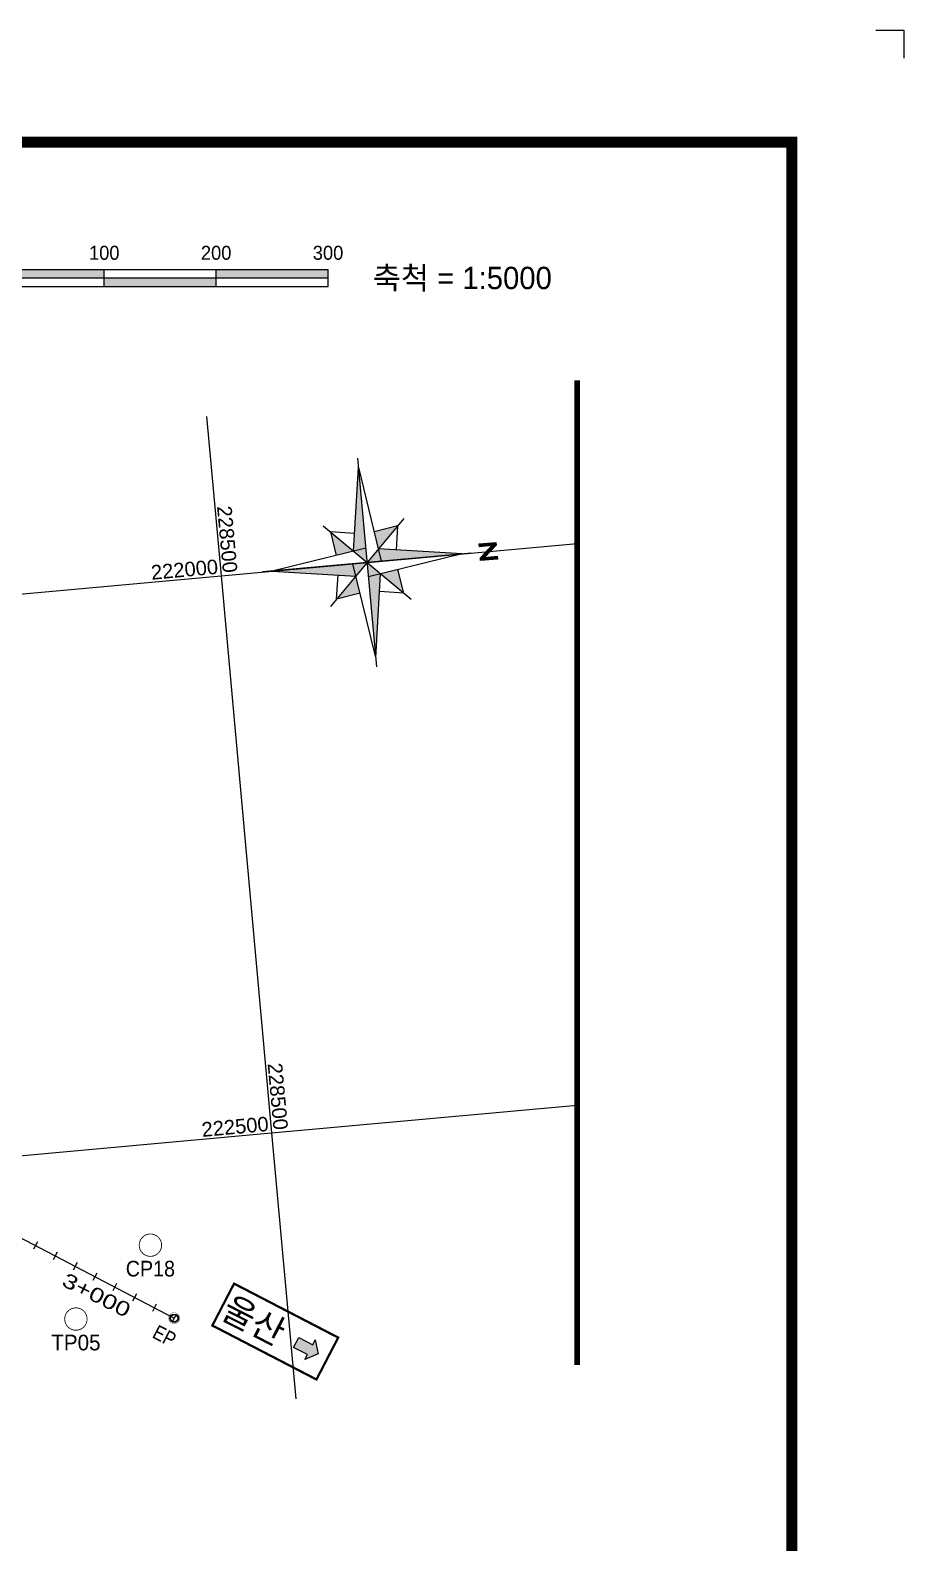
# Model space of a CAD drawing. Extents: x 224102 to 224943, y 224653 to 225247.
# Drawn here: x 224786.4 to 224942.5, y 224976.2 to 225246.6 of the extents above; entities that cross this region are included whole.
import ezdxf
from ezdxf.enums import TextEntityAlignment as Align

# ---------------------------------------------------------------- set-up
doc = ezdxf.new("R2010")
doc.units = 0
doc.header["$LTSCALE"] = 10
doc.header["$MEASUREMENT"] = 0
doc.layers.get('0').update_dxf_attribs({"linetype": 'CONTINUOUS'})
for name, color, linetype in [('CA-ALGN-CNTL', 2, 'CONTINUOUS'), ('CA-ALGN-IPSM', 2, 'CONTINUOUS'), ('CA-ALGN-STSM', 2, 'CONTINUOUS'), ('CA-ALGN-TEXT', 3, 'CONTINUOUS'), ('CA-TEXT', 3, 'CONTINUOUS'), ('CA-XXXX', 2, 'CONTINUOUS'), ('CV-AZMU', 3, 'CONTINUOUS'), ('CV-GRID-BORD', 4, 'CONTINUOUS'), ('CV-GRID-LINE', 1, 'CONTINUOUS'), ('CV-GRID-TEXT', 4, 'CONTINUOUS'), ('CV-SURV-SYMB', 3, 'CONTINUOUS'), ('CV-SURV-TEXT', 3, 'CONTINUOUS'), ('CX-BORD', 3, 'CONTINUOUS'), ('CX-BORD-LIN1', 4, 'CONTINUOUS'), ('CX-BORD-LIN2', 3, 'CONTINUOUS'), ('CX-BORD-TEX2', 7, 'CONTINUOUS'), ('CX-BORD-TEX3', 6, 'CONTINUOUS'), ('CX-MISC', 2, 'CONTINUOUS'), ('CX-SCAL-LINE', 3, 'CONTINUOUS'), ('CX-SCAL-TEXT', 4, 'CONTINUOUS'), ('CX-SCALE', 7, 'CONTINUOUS'), ('CZ-SYMB', 2, 'CONTINUOUS')]:
    doc.layers.add(name, color=color, linetype=linetype)
doc.styles.add('GTXT', font='Dotum.ttf')
doc.styles.add('SCALETEXT', font='Dotum.ttf')
doc.styles.get("Standard").update_dxf_attribs({"font": 'Dotum.ttf'})
doc.styles.add('TB_TEXT', font='Dotum.ttf')
doc.styles.add('TB_WBTXT', font='Dotum.ttf')
doc.styles.add('TB_WMTXT', font='Dotum.ttf')

# ---------------------------------------------------------------- blocks, each defined once
blk = doc.blocks.new('CAIPMRK')
at = {"const_width": 0.1}
blk.add_lwpolyline([(-2, 0, -0.9999999999999999), (2, 0, -1)], format="xyb", close=True, dxfattribs=at)
blk.add_circle((0, 0), 1.5)
blk = doc.blocks.new('CASTAMM')
blk.add_line((0, -1.5), (0, 1.5))
blk.add_circle((0, 0), 1.3)
at = {"style": 'GTXT', "flags": 1}
for tag, p in [('XSEC_DAT', (0, -6.854719476030255)), ('STA_DST', (0, -3.624746947281125))]:
    blk.add_attdef(tag, text='', height=2.5, dxfattribs=at).set_placement(p, align=Align.MIDDLE)
blk = doc.blocks.new('CASTAMS')
blk.add_line((0, -1.5), (0, 1.5))
at = {"style": 'GTXT', "flags": 1}
for tag, p in [('XSEC_DAT', (0, -6.854719476030255)), ('STA_DST', (0, -3.624746947281125))]:
    blk.add_attdef(tag, text='', height=2.5, dxfattribs=at).set_placement(p, align=Align.MIDDLE)
blk = doc.blocks.new('CZDIRA1')
blk.add_hatch(color=256).paths.add_polyline_path([(0, 2), (0, -1.999999999999992), (9.333333333333256, -1.999999999999992), (9.333333333333256, -3.999999999999991), (14.66666666666663, 0), (9.333333333333256, 4), (9.333333333333256, 2)])
blk.add_lwpolyline([(9.333333333333256, 4), (14.66666666666663, 0), (9.333333333333256, -3.999999999999991), (9.333333333333256, -1.999999999999992), (0, -1.999999999999992), (0, 2), (9.333333333333256, 2)], close=True)
blk = doc.blocks.new('CVSVCPM')
at = {"const_width": 0.15}
blk.add_lwpolyline([(0, 2, -1), (0, -2, -1), (0, 2)], format="xyb", dxfattribs=at)
at = {"style": 'GTXT', "flags": 1}
blk.add_attdef('NO', text='', height=2.5, dxfattribs=at).set_placement((0, 4.760439115567124), align=Align.MIDDLE)
blk = doc.blocks.new('CXBEAR2')
blk.add_hatch(color=256).paths.add_polyline_path([(23.24999999999977, -1.500000083826535), (20.25000000000023, -1.500000083826535), (20.25000000000023, -1.000000083826535), (22.49370196689847, 0.999999916173465), (20.25000000000023, 0.999999916173465), (20.25000000000023, 1.499999916173465), (23.24999999999977, 1.499999916173465), (23.24999999999977, 1.004327123469011), (21.00551197528398, -1.000000083826535), (23.25000000000023, -1.000000083826535)])
for p, q in [((-2.223320131375431, 2.223320103433252), (0, 17.04545457339668)), ((0, 18.74999991617346), (0, -18.75000008382654)), ((0, 17.04545457339668), (2.556818209760422, -8.382653504668269e-08)), ((-7.231773870121742, 7.231773898063921), (7.231773926006326, -7.231773953948505)), ((7.231773926006326, 7.231773898063921), (-7.231773870121742, -7.231773953948505)), ((-1.751682702633389, 5.367569665636438), (-6.026478178531079, 6.026478178531306)), ((-6.026478178531079, 6.026478178531306), (-5.36756963769426, 1.751682730575567)), ((6.026478262357841, 6.026478178531306), (1.751682758517745, 5.367569665636438)), ((6.026478262357841, 6.026478178531306), (5.367569721520795, 1.751682730575567)), ((0, 2.556818153876065), (-17.04545448957037, -8.382653504668269e-08)), ((17.04545454545473, -8.382653504668269e-08), (2.223320159317609, 2.223320103433252)), ((23.24515430169299, 0.999999916173465), (23.24999999999977, 0.999999916173465)), ((18.75, -8.382653504668269e-08), (-18.75, -8.382653504668269e-08)), ((-17.04545448957037, -8.382653504668269e-08), (-2.223320131375431, -2.223320215201966)), ((-6.026478178531079, -6.026478290299792), (-5.36756963769426, -1.751682730575567)), ((0, -17.04545457339691), (-2.556818153876065, -8.382653504668269e-08)), ((17.04545454545473, -8.382653504668269e-08), (0, -2.556818153875838)), ((0, -17.04545457339691), (2.223320159317609, -2.223320215201966)), ((6.026478262357841, -6.026478290299792), (5.367569721520795, -1.751682730575567)), ((-1.751682702633389, -5.367569665636438), (-6.026478178531079, -6.026478290299792)), ((6.026478262357841, -6.026478290299792), (1.751682758517745, -5.367569665636438))]:
    blk.add_line(p, q)
blk.add_lwpolyline([(23.24999999999977, -1.500000083826535), (20.25, -1.500000083826535), (20.25, -1.000000083826535), (22.49370196689847, 0.999999916173465), (20.25000000000023, 0.999999916173465), (20.25, 1.499999916173465), (23.24999999999977, 1.499999916173465), (23.24999999999977, 1.004327123469238), (21.00551197528398, -1.000000083826535), (23.25, -1.000000083826535)], close=True)
for points in [[(0, 17.04545457339668), (-2.223320131375431, 2.223320103433252), (0, -8.382653504668269e-08)], [(-6.026478178531079, 6.026478178531306), (-5.36756963769426, 1.751682730575567), (-2.223320131375431, 2.223320103433252)], [(6.026478262357841, 6.026478178531306), (1.751682758517745, 5.367569665636438), (2.223320159317609, 2.223320103433252)], [(17.04545454545473, -8.382653504668269e-08), (2.223320159317609, 2.223320103433252), (0, -8.382653504668269e-08)], [(0, -8.382653504668269e-08), (-17.04545448957037, -8.382653504668269e-08), (-2.223320131375431, -2.223320215201966)], [(-2.223320131375431, -2.223320215201966), (-1.751682702633389, -5.367569665636438), (-6.026478178531079, -6.026478290299792)], [(0, -8.382653504668269e-08), (2.223320159317609, -2.223320215201966), (0, -17.04545457339691)], [(5.367569721520795, -1.751682730575567), (6.026478262357841, -6.026478290299792), (2.223320159317609, -2.223320215201966)]]:
    blk.add_solid(points)
blk = doc.blocks.new('CXGSCHS-5000')
at = {"layer": 'CX-SCAL-LINE'}
h = blk.add_hatch(color=256, dxfattribs=at)
h.paths.add_polyline_path([(0, 1.5), (0, 0), (20, 0), (20, 1.5)])
h.paths.add_polyline_path([(20, 0), (20, -1.5), (40, -1.5), (40, 0)])
h.paths.add_polyline_path([(60, 0), (60, 1.5), (40, 1.5), (40, 0)])
for p, q in [((0, 1.5), (60, 1.5)), ((0, -1.5), (0, 1.5)), ((0, 0), (60, 0)), ((20, -1.5), (20, 1.5)), ((40, -1.5), (40, 1.5)), ((60, -1.5), (60, 1.5)), ((0, -1.5), (60, -1.5))]:
    blk.add_line(p, q, dxfattribs=at)
at = {"layer": 'CX-SCAL-LINE', "style": 'SCALETEXT'}
for s, p in [('0', (5.684341886080801e-14, 2.5)), ('100', (20.00000000000006, 2.5)), ('200', (40.00000000000006, 2.5)), ('300', (60.00000000000006, 2.5))]:
    blk.add_text(s, height=2.5, dxfattribs=at).set_placement(p, align=Align.BOTTOM_CENTER)
at = {"layer": 'CX-SCAL-TEXT', "style": 'SCALETEXT'}
blk.add_text('축척 = 1:5000', height=4, dxfattribs=at).set_placement((68, 0), align=Align.MIDDLE_LEFT)
blk = doc.blocks.new('CXBLKA1-KHCA1')
at = {"layer": 'CX-BORD-LIN1', "const_width": 2}
blk.add_lwpolyline([(796, -2.273736754432321e-12), (0, 0), (0, 553.9999999999995), (795.9999999999995, 553.9999999999995)], close=True, dxfattribs=at)
at = {"layer": 'CX-MISC'}
blk.add_line((811.002000019992, 573.9999999999998), (816, 573.9999999999998), dxfattribs=at)
blk.add_lwpolyline([(811.002000019992, 573.9999999999998), (816, 573.9999999999998), (816, 569.0020000199918)], dxfattribs=at)
at = {"layer": 'CX-BORD-LIN1', "style": 'TB_TEXT'}
for tag, height, p in [('TR_RNUM4', 3, (285.105116618196, 26.63656332936284)), ('TR_RDAT4', 3.5, (317.5, 26.99999999999994)), ('TR_DGN4', 3.5, (459.1184542177598, 26.99999999999993)), ('TR_CHK4', 3.5, (499.1184542177598, 26.99999999999993)), ('TR_APP4', 3.5, (539.1184542177598, 27.00000000000016)), ('TR_RNUM3', 3, (285.105116618196, 20.63656332936395)), ('TR_RDAT3', 3.5, (317.5, 21.00000000000105)), ('TR_DGN3', 3.5, (459.1184542177598, 21.00000000000104)), ('TR_CHK3', 3.5, (499.1184542177598, 21.00000000000104)), ('TR_APP3', 3.5, (539.1184542177598, 21.00000000000126)), ('TR_RDAT2', 3.5, (317.5, 15.00000000000105)), ('TR_DGN2', 3.5, (459.1184542177598, 15.00000000000104)), ('TR_CHK2', 3.5, (499.1184542177598, 15.00000000000104)), ('TR_APP2', 3.5, (539.1184542177598, 15.00000000000126)), ('TR_RNUM2', 3, (285.105116618196, 14.63656332936395)), ('TR_RNUM1', 3, (285.105116618196, 8.636563329362843)), ('TR_RDAT1', 3.5, (317.5, 8.999999999999943)), ('TR_DGN1', 3.5, (459.1184542177598, 8.999999999999929)), ('TR_CHK1', 3.5, (499.1184542177598, 8.999999999999929)), ('TR_APP1', 3.5, (539.1184542177598, 9.000000000000156))]:
    blk.add_attdef(tag, text='', height=height, dxfattribs=at).set_placement(p, align=Align.MIDDLE_CENTER)
for tag, p in [('TR_RCON4', (342.3033138082337, 26.99999999999994)), ('TR_RCON3', (342.3033138082337, 21.00000000000105)), ('TR_RCON2', (342.3033138082337, 15.00000000000105)), ('TR_RCON1', (342.3033138082337, 8.999999999999943))]:
    blk.add_attdef(tag, text='', height=3.5, dxfattribs=at).set_placement(p, align=Align.MIDDLE_LEFT)
at = {"layer": 'CX-BORD-LIN2', "style": 'TB_TEXT'}
blk.add_attdef('TD_VERSION', text='', height=3, rotation=90, dxfattribs=at).set_placement((800.499999405456, 48.01489921212271), align=Align.MIDDLE_CENTER)
at = {"layer": 'CX-BORD-TEX2', "style": 'TB_WMTXT'}
for tag, height, p in [('TB_CNAME', 5, (15.34476638720071, 531.8324131479244)), ('TB_CSCOP', 4, (16.63456755316156, 523.8324131479244))]:
    blk.add_attdef(tag, text='', height=height, dxfattribs=at).set_placement(p, align=Align.BOTTOM_LEFT)
at = {"layer": 'CX-BORD-TEX2', "style": 'TB_WBTXT'}
for tag, height, p in [('TB_MTITIL', 10, (398, 533.326413560618)), ('TB_STITL', 7, (398, 518.326413560618))]:
    blk.add_attdef(tag, text='', height=height, dxfattribs=at).set_placement(p, align=Align.MIDDLE_CENTER)
at = {"layer": 'CX-BORD-TEX3', "style": 'TB_TEXT'}
for tag, height, p in [('TD_DCOMP', 4.5, (217.5, 24.99999999999931)), ('TD_CSECT', 4.5, (611, 24.99999999999896)), ('TD_DNAME_TOP', 4.5, (755, 24.99999999999912)), ('TD_DNAME_MAIN', 4.5, (755, 19.00715491911868)), ('TD_CCOMP', 4.5, (217.5, 14.99999999999931)), ('TD_HSCAL', 4.5, (626.6991483434026, 15.23515171695612)), ('TD_VSCAL', 4.5, (655.7793615572627, 15.23515171695612)), ('TD_DNAME_BOT', 3, (755, 13.65422715006187)), ('TD_CNAME', 4.5, (65, 5.752181573154171)), ('TD_FIELD', 4.5, (182.5, 5.52709622435755)), ('TD_CSTEP', 4.5, (253.2440000000001, 5.527096224357066)), ('TD_DWGCODE', 4.5, (641, 5.385823260720159)), ('TD_DWGNO', 4.5, (755, 5.385823260720144))]:
    blk.add_attdef(tag, text='', height=height, dxfattribs=at).set_placement(p, align=Align.MIDDLE_CENTER)
at = {"layer": 'CX-BORD-TEX3', "style": 'TB_TEXT', "width": 0.9}
blk.add_attdef('TD_CDIST', text='', height=4.5, dxfattribs=at).set_placement((656, 24.99999999999902), align=Align.MIDDLE_CENTER)

msp = doc.modelspace()

# ---------------------------------------------------------------- linework, layer by layer
at = {"layer": 'CA-ALGN-CNTL'}
msp.add_lwpolyline([(224781.856626578, 225032.1816937071), (224812.1120800379, 225016.3354386318)], dxfattribs=at)
at = {"layer": 'CA-XXXX', "const_width": 0.4043520000000016}
msp.add_lwpolyline([(224822.8195952069, 225022.5310782401), (224841.4256506899, 225012.8817471446), (224837.5421281694, 225005.3934523839), (224818.9360726865, 225015.0427834793)], close=True, dxfattribs=at)
at = {"layer": 'CV-GRID-BORD', "const_width": 1.000000000000005}
msp.add_lwpolyline([(224153.2548743056, 225001.9518438558), (224884.1602290471, 225001.9518438572), (224884.1602290468, 225177.52027465), (224153.2548743053, 225177.5202746486)], close=True, dxfattribs=at)
at = {"layer": 'CV-GRID-LINE', "linetype": 'Continuous'}
for p, q in [((224817.9032167298, 225177.5202746499), (224820.4875301759, 225149.0585316743)), ((224820.4875301759, 225149.0585316743), (224884.1602290469, 225154.8399840605)), ((224720.8972264967, 225140.0157769448), (224820.4875301759, 225149.0585316743)), ((224820.4875301759, 225149.0585316743), (224829.5302849053, 225049.4682279952)), ((224829.5302849053, 225049.4682279952), (224884.1602290471, 225054.4286023239)), ((224729.9399812262, 225040.4254732658), (224829.5302849053, 225049.4682279952)), ((224829.5302849053, 225049.4682279952), (224833.8447511889, 225001.9518438571))]:
    msp.add_line(p, q, dxfattribs=at)

# ---------------------------------------------------------------- block references
at = {"layer": 'CA-ALGN-IPSM', "xscale": 0.5, "yscale": 0.5}
msp.add_blockref('CAIPMRK', (224812.1118775052, 225016.3355454939), dxfattribs=at)
at = {"layer": 'CA-ALGN-STSM', "yscale": 0.5, "zscale": 0.5}
for name, p, xscale, rotation in [('CASTAMS', (224787.308187547, 225029.3264451461), 0.5000000000005854, 152.3568382371329), ('CASTAMS', (224790.8516025706, 225027.4705860895), 0.5000000000047468, 152.3567579946716), ('CASTAMS', (224794.3950165079, 225025.6147279383), 0.4999999999809425, 152.3567062235992), ('CASTAMS', (224797.9384325274, 225023.7588689721), 0.4999999999944457, 152.3567062206449), ('CASTAMS', (224801.4818465551, 225021.9030098251), 0.4999999999809425, 152.3567062235992), ('CASTAMS', (224805.0252615787, 225020.0471507684), 0.4999999999896515, 152.3567864631062), ('CASTAMS', (224808.5686766023, 225018.1912917118), 0.4999999999944457, 152.3567062206449), ('CASTAMM', (224812.1120800379, 225016.3354386318), 0.4999999999881184, 152.3750131136267), ('CASTAMS', (224812.1120905396, 225016.3354335606), 0.5000000000047468, 152.3567579946716)]:
    msp.add_blockref(name, p, dxfattribs=dict(at, xscale=xscale, rotation=rotation))
at = {"layer": 'CV-AZMU', "rotation": 5.188204042001582}
msp.add_blockref('CXBEAR2', (224846.5912428669, 225151.4287370324), dxfattribs=at)
at = {"layer": 'CV-SURV-SYMB'}
for p, rotation in [((224807.8638063261, 225029.4047822798), 90), ((224807.8638063261, 225029.4047822798), 180), ((224794.5476412163, 225016.1965203665), 90), ((224794.5476412164, 225016.1965203664), 180)]:
    msp.add_blockref('CVSVCPM', p, dxfattribs=dict(at, rotation=rotation))
at = {"layer": 'CX-BORD'}
msp.add_blockref('CXBLKA1-KHCA1', (224126.5170676483, 224672.5690465146), dxfattribs=at)
at = {"layer": 'CX-SCALE'}
msp.add_blockref('CXGSCHS-5000', (224779.6143999448, 225202.2897825052), dxfattribs=at)
at = {"layer": 'CZ-SYMB', "xscale": 0.2999999999899254, "yscale": 0.5, "rotation": 332.5881854624313}
msp.add_blockref('CZDIRA1', (224833.9298251223, 225012.0091268473), dxfattribs=at)

# ---------------------------------------------------------------- texts
at = {"layer": 'CA-ALGN-TEXT'}
for s, rotation, width, p, p2 in [('     3+000', 333.2309696527252, 1.177567106988313, (224786.0656376195, 225025.1717784951), (224803.4758108707, 225016.3890757567)), ('EP', 332.356768852024, 0.8708495804308942, (224808.0132100746, 225012.9692822361), (224811.5566251068, 225011.1134239695))]:
    msp.add_text(s, height=2.600000000000012, rotation=rotation, dxfattribs=dict(at, width=width)).set_placement(p, p2, align=Align.FIT)
at = {"layer": 'CA-TEXT'}
msp.add_text('울산', height=4.588660819132434, rotation=332.9879547118661, dxfattribs=at).set_placement((224820.209527464, 225016.5415360589))
at = {"layer": 'CV-GRID-TEXT'}
for s, rotation, width, p, p2 in [('228500', 275.1882040425552, 0.9496198943422555, (224819.7645898041, 225161.4439003494), (224820.8497203717, 225149.493063908)), ('222000', 5.188204042555145, 0.9496198943422555, (224808.1021615007, 225148.3355913026), (224820.0529979422, 225149.4207218701)), ('228500', 275.1882040425552, 0.9496198943422555, (224828.8073445336, 225061.8535966703), (224829.8924751011, 225049.9027602288)), ('222500', 5.188204042429321, 0.9496198943397534, (224817.1449162302, 225048.7452876235), (224829.0957526717, 225049.830418191))]:
    msp.add_text(s, height=2.600000000000012, rotation=rotation, dxfattribs=dict(at, width=width)).set_placement(p, p2, align=Align.FIT)
at = {"layer": 'CV-SURV-TEXT', "width": 0.8943188086033357}
msp.add_text('CP18', height=2.800000000000013, dxfattribs=at).set_placement((224803.4638063261, 225023.8047822798), (224812.2638063261, 225023.8047822798), align=Align.FIT)
at = {"layer": 'CV-SURV-TEXT', "width": 0.9458087849286646}
msp.add_text('TP05', height=2.800000000000013, rotation=359.9999999998105, dxfattribs=at).set_placement((224790.1476412163, 225010.5965203665), (224798.9476412163, 225010.5965203664), align=Align.FIT)

doc.saveas('drawing.dxf')
